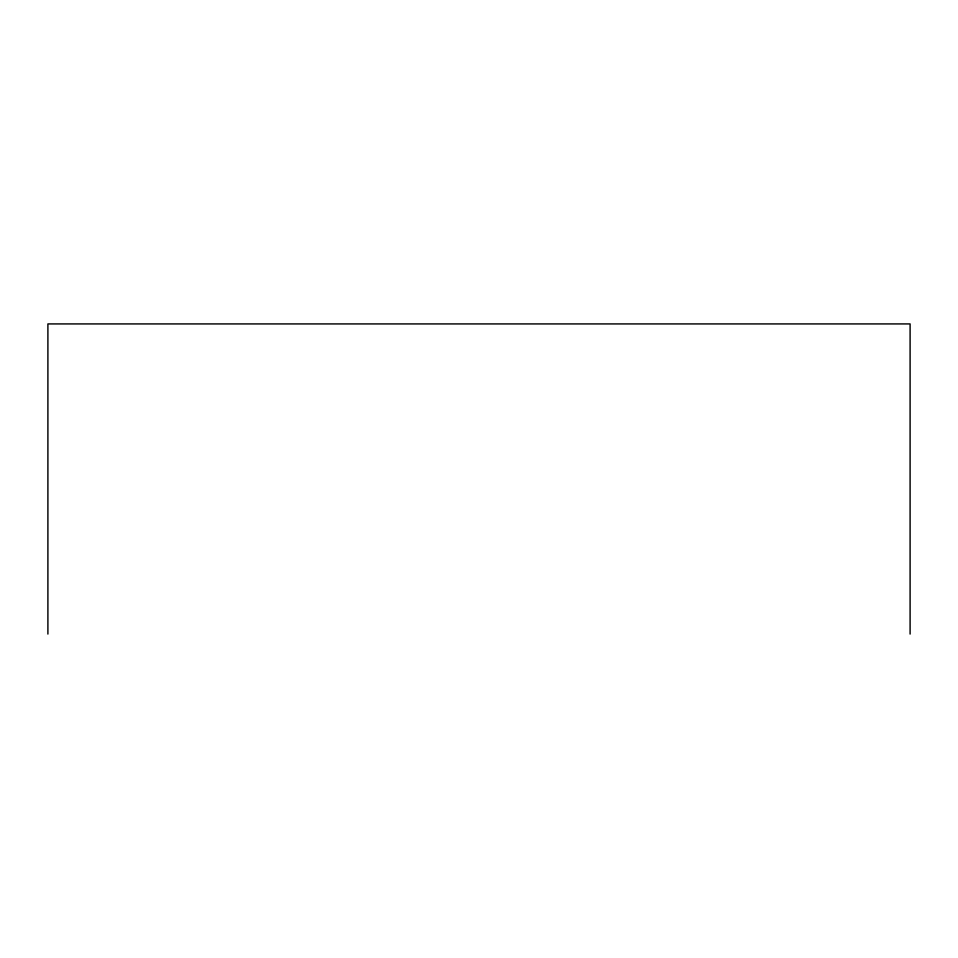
<?xml version="1.0" encoding="UTF-8"?>
<svg xmlns="http://www.w3.org/2000/svg" width="958" height="958" viewBox="0 0 958 958"><rect width="100%" height="100%" fill="white"/><g stroke="black" fill="none" stroke-linecap="round" stroke-linejoin="round"><path stroke-width="1.44" d="M910.1 634.076L910.1 323.924L47.9 323.924L47.9 634.076"/></g></svg>
